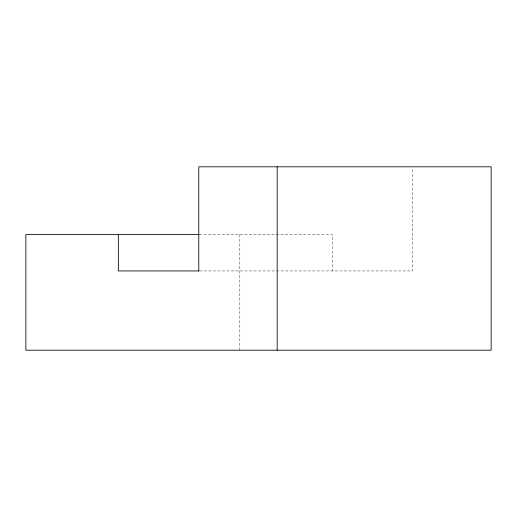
<?xml version="1.0" encoding="UTF-8"?>
<svg xmlns="http://www.w3.org/2000/svg" width="517" height="517" viewBox="0 0 517 517"><rect width="100%" height="100%" fill="white"/><g stroke="black" fill="none" stroke-linecap="round" stroke-linejoin="round"><path stroke-width="0.39" stroke-dasharray="2.58 1.94" d="M199.452 234.582L332.315 234.582L332.315 270.947M199.581 270.947L412.747 270.947L412.747 168.426M239.823 234.582L239.823 350.19"/><path stroke-width="0.78" d="M199.09 234.582L25.85 234.582L25.85 350.19L491.15 350.19L491.15 166.81L198.78 166.81L198.78 270.947M199.09 270.947L118.341 270.947L118.341 234.582M277.177 166.81L277.177 350.19"/></g></svg>
